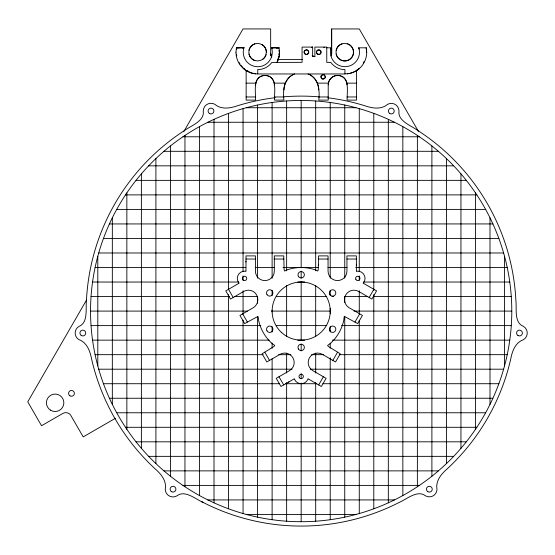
<?xml version="1.0" encoding="UTF-8"?>
<svg xmlns="http://www.w3.org/2000/svg" width="555" height="555" viewBox="0 0 555 555"><rect width="100%" height="100%" fill="white"/><g stroke="black" fill="none" stroke-linecap="round" stroke-linejoin="round"><path stroke-width="0.83" d="M245.983 262.029L245.983 261.211M283.751 259.032L274.309 259.032L274.309 255.897L283.751 255.897L284.132 269.688L284.569 271.048L287.712 269.647A43.574 43.574 0 0 1 314.643 269.647L317.786 271.048L318.23 269.688L318.612 255.89L328.054 255.89L328.054 271.145A9.442 9.442 0 0 0 337.495 280.587A9.442 9.442 0 0 0 346.937 271.145L346.937 255.89L356.379 255.89L356.379 271.36L356.837 271.208A7.264 7.264 0 0 1 363.553 282.828L363.185 283.147L376.581 290.882L371.857 299.062L358.648 291.437A9.442 9.442 0 0 0 345.751 294.892A9.442 9.442 0 0 0 349.213 307.789L362.422 315.413L357.697 323.593L345.564 317.03L344.162 316.732L343.802 320.152A43.574 43.574 0 0 1 330.343 343.476L327.554 345.494L328.511 346.556L340.271 353.785L335.546 361.964L322.337 354.333A9.442 9.442 0 0 0 309.44 357.795A9.442 9.442 0 0 0 312.895 370.691L326.104 378.316L321.387 386.495L307.99 378.76L307.893 379.238A7.264 7.264 0 0 1 294.469 379.238L294.379 378.76L280.976 386.495L276.258 378.316L289.467 370.691A9.442 9.442 0 0 0 292.922 357.795A9.442 9.442 0 0 0 280.025 354.34L266.816 361.964L262.092 353.785L273.851 346.563L274.801 345.494L272.019 343.476A43.574 43.574 0 0 1 258.561 320.152L258.193 316.732L256.798 317.03L244.665 323.593L239.94 315.42L253.149 307.796A9.442 9.442 0 0 0 256.604 294.892A9.442 9.442 0 0 0 243.707 291.437L230.498 299.069L225.781 290.889L239.177 283.154L238.81 282.835A7.264 7.264 0 0 1 245.518 271.208L245.983 271.367L245.983 255.897L255.425 255.897L255.425 271.145A9.442 9.442 0 0 0 264.867 280.587A9.442 9.442 0 0 0 274.309 271.145L274.309 258.366M318.612 265.103L318.612 264.284M356.379 264.284L356.379 265.408M235.972 52.219L236.43 47.765L243.992 47.765L243.555 49.194A14.527 14.527 0 0 0 257.763 66.739A14.527 14.527 0 0 0 271.971 49.194L271.534 47.765L279.096 47.792L279.553 52.219M236.597 49.679L236.735 48.417M278.929 54.661L279.103 53.003M279.075 56.749L279.553 52.135A21.791 21.791 0 0 1 277 62.354M243.18 68.327L246.143 70.492L246.143 100.108L255.584 100.108C255.806 91.963 252.241 75.91 265.026 75.411C277.812 75.91 274.246 91.963 274.468 100.108L283.91 100.108C282.682 90.507 284.042 77.818 294.608 73.961M308.074 73.961C318.639 77.818 319.992 90.507 318.771 100.108L328.213 100.108L328.213 84.853C328.213 79.816 332.577 75.369 337.655 75.411C350.441 75.91 346.875 91.963 347.097 100.108L356.539 100.108L356.539 70.478L359.467 68.362C355.443 71.796 350.254 74.037 344.919 73.843M311.632 47.473L312.361 47.085M277.333 60.884L278.721 56.624M277.666 61.078L279.075 56.666M323.96 47.716L324.162 47.085M326.763 47.279L326.59 47.813L331.189 47.813L330.752 49.152A14.527 14.527 0 0 0 344.96 66.697A14.527 14.527 0 0 0 359.168 49.152L358.731 47.813M330.662 49.152L331.099 47.813M86.663 299.79L27.75 401.827L41.535 425.734L62.923 413.392C65.393 411.928 68.723 412.67 70.492 414.89L83.208 436.903L115.371 418.331M183.837 131.528L243.041 28.929L270.667 28.929L270.66 54.348L271.437 56.534M276.896 62.34L277.666 61.001M363.241 63.055L364.073 61.605M318.667 384.92L323.392 376.748M332.833 360.396L337.551 352.217M354.985 322.025L359.702 313.846M369.144 297.494L373.862 289.315M288.246 382.298L288.954 381.889M236.791 47.848L239.441 47.785M242.542 47.772L243.992 47.772M272.984 47.855L271.534 47.855L279.096 47.792M312.673 47.085L302.066 47.085L302.066 62.34L271.867 62.417A17.434 17.434 0 0 1 259.587 69.507L257.763 69.507L257.763 73.961L344.919 73.961L344.919 69.507L343.094 69.507A17.434 17.434 0 0 1 330.815 62.417L326.763 62.34L326.763 47.085L314.879 47.085L314.879 56.499M366.293 47.813L358.648 47.813L359.085 49.152M312.215 55.771L313.249 55.771L313.249 56.499M312.382 56.527L314.983 56.527M277.403 59.434L302.461 59.434M255.487 73.871L257.763 73.864M246.143 83.132L255.813 83.132M274.239 83.132L285.325 83.132M317.356 83.132L328.442 83.132M346.868 83.132L356.539 83.132M246.143 96.965L255.584 96.965M274.468 96.965L283.91 96.965M318.771 96.965L328.213 96.965M347.097 96.965L356.539 96.965M246.323 107.732L355.991 107.732M207.868 122.26L394.452 122.253M182.928 136.787L419.386 136.78M163.94 151.307L438.388 151.3M148.643 165.841L453.685 165.834M136.024 180.368L466.297 180.354M125.499 194.888L476.828 194.881M116.71 209.415L485.611 209.401M109.418 223.942L492.902 223.929M103.459 238.47L498.869 238.463M98.714 252.99L503.614 252.983M245.983 259.032L255.425 259.032M318.612 259.032L328.054 259.032M346.937 259.032L356.379 259.032M95.099 267.517L245.754 267.51M255.272 267.51L274.323 267.51M282.981 267.51L318.48 267.51M328.005 267.51L347.048 267.51M355.713 267.51L507.228 267.503M92.553 282.044L238.844 282.037M297.702 282.037L304.626 282.037M363.49 282.037L509.774 282.03M91.041 296.571L229.68 296.564M234.876 296.564L257.409 296.564M276.466 296.564L326.728 296.564M331.925 296.564L333.659 296.564M344.919 296.564L367.452 296.564M373.515 296.564L511.287 296.557M90.541 311.091L247.426 311.091M271.693 311.091L330.634 311.091M354.034 311.091L511.786 311.091A210.623 210.623 0 0 0 195.853 128.684A210.623 210.623 0 0 0 195.853 493.492A210.623 210.623 0 0 0 511.786 311.091M91.048 325.625L260.871 325.618M276.473 325.618L326.728 325.618M341.457 325.618L511.287 325.612M92.56 340.153L269.14 340.146M297.702 340.146L304.626 340.146M332.327 340.146L509.774 340.139M95.099 354.673L263.07 354.673M278.652 354.673L290.778 354.673M311.556 354.666L323.676 354.666M339.265 354.666L507.228 354.666M98.721 369.2L292.062 369.193M310.273 369.193L503.614 369.193M103.459 383.72L279.484 383.72M285.561 383.72L316.773 383.72M322.844 383.713L498.869 383.72M109.425 398.254L492.909 398.24M116.716 412.774L485.618 412.767M125.506 427.301L476.828 427.294M136.031 441.829L466.311 441.815M148.65 456.349L453.685 456.349M163.94 470.876L438.394 470.876M182.942 485.403L419.4 485.396M207.882 499.93L394.466 499.923M246.337 514.45L356.005 514.45M271.534 47.772L272.984 47.772M276.085 47.785L278.728 47.792M276.106 47.841L278.735 47.848M242.542 47.855L243.992 47.855L236.43 47.792M319.93 50.158L317.606 50.158L316.447 52.17L316.759 53.335L317.606 54.182L319.93 54.182L320.783 53.335L320.797 51.067M247.051 70.728L248.855 71.526M201.84 501.748L201.743 501.699A214.979 214.979 0 0 0 399.073 502.483C406.697 499.271 417.45 489.517 425.505 495.837A7.673 7.673 0 0 0 437.014 489.191A14.194 14.194 0 0 1 436.778 485.458C437.354 478.611 442.259 473.158 447.212 468.85A214.979 214.979 0 0 0 510.808 358.69C512.182 351.176 515.449 342.407 523.365 339.757A7.763 7.763 0 0 0 523.31 326.278C513.805 322.573 516.906 308.337 515.866 300.186A214.979 214.979 0 0 0 417.964 130.605C411.366 125.61 397.54 121.17 398.989 111.035A7.673 7.673 0 0 0 387.48 104.389A14.194 14.194 0 0 1 384.358 106.463C378.149 109.391 370.969 107.864 364.767 105.734A214.979 214.979 0 0 0 327.894 97.777M203.255 502.483C195.679 499.306 184.905 489.503 176.934 495.879A7.763 7.763 0 0 1 165.237 489.191C166.902 481.005 160.943 473.797 155.123 468.85A214.979 214.979 0 0 1 91.519 358.69C90.264 352.252 87.995 345.272 82.355 341.353A14.194 14.194 0 0 0 78.997 339.695A7.673 7.673 0 0 1 78.997 326.402C88.502 322.587 85.435 308.393 86.462 300.186A214.979 214.979 0 0 1 184.371 130.605C190.906 125.631 204.788 121.198 203.248 111.111A7.763 7.763 0 0 1 214.889 104.319C221.147 109.855 230.374 108.301 237.568 105.734A214.979 214.979 0 0 1 275.238 97.68M243.43 68.092L244.491 68.869M246.143 70.506L251.026 72.885L255.487 73.829A21.791 21.791 0 0 1 235.972 52.121M240.87 65.254L242.868 67.474M418.498 131.528L359.265 28.943L331.654 28.943L331.668 53.62L331.162 55.986A5.814 5.814 0 0 0 331.668 53.62L331.668 28.929M271.166 55.986A5.814 5.814 0 0 1 270.667 53.62L271.77 57.04M239.177 62.597L240.01 64.04M228.494 289.322L233.218 297.501M242.66 313.852L247.377 322.025M264.811 352.217L269.529 360.396M278.971 376.748L283.695 384.927M366.661 52.17L366.203 47.813L366.737 52.17A21.791 21.791 0 0 1 347.243 73.836M278.985 50.207L279.116 51.518M236.541 54.133L236.721 55.791M504.523 256.25L504.523 365.918M489.996 217.796L490.003 404.38M475.469 192.856L475.475 429.32M460.948 173.868L460.948 448.315M446.421 158.57L446.421 463.612M431.894 145.951L431.901 476.225M417.374 135.427L417.374 486.756M402.847 126.637L402.847 495.539M388.32 119.346L388.32 502.83M373.792 113.386L373.792 290.279M373.792 294.615L373.792 508.796M359.265 108.641L359.272 271.638M359.272 275.974L359.272 280.31M359.272 290.716L359.272 314.123M359.272 320.193L359.272 513.542M344.745 105.027L344.745 278.187M344.745 296.37L344.745 302.433M344.745 316.288L344.745 517.156M330.218 102.481L330.218 278.201M330.218 290.314L330.218 295.51M330.218 308.497L330.218 313.686M330.218 326.673L330.218 331.862M330.218 343.115L330.218 348.311M330.218 357.829L330.218 519.702M315.691 100.968L315.691 270.798M315.691 285.527L315.691 336.649M315.691 353.112L315.691 373.043M315.691 382.575L315.691 521.214M312.638 47.085L312.638 55.771M301.164 100.469L301.164 267.753M301.164 271.222L301.164 278.152M301.164 281.621L301.164 340.562M301.164 344.031L301.164 350.961M301.164 373.494L301.164 378.697M301.164 383.033L301.164 521.714M286.637 100.968L286.637 270.798M286.637 285.527L286.637 336.649M286.637 353.112L286.637 373.043M286.637 382.575L286.637 521.214M272.11 102.481L272.11 278.201M272.11 290.314L272.11 295.51M272.11 310.224L272.11 311.959M272.11 326.673L272.11 331.862M272.11 343.115L272.11 348.311M272.11 358.696L272.116 519.702M257.582 105.027L257.582 278.187M257.582 296.37L257.582 303.301M257.582 316.288L257.589 517.156M243.055 108.641L243.062 271.645M243.062 275.974L243.062 280.31M243.062 290.716L243.062 314.123M243.062 320.193L243.062 513.542M228.535 113.386L228.535 289.412M228.535 294.615L228.542 508.796M214.008 119.346L214.008 502.837M199.481 126.637L199.488 495.546M184.954 135.427L184.954 486.756M170.434 145.951L170.434 476.232M155.906 158.57L155.913 463.612M141.379 173.868L141.379 448.315M126.852 192.862L126.859 429.327M112.332 217.803L112.332 404.387M97.805 256.264L97.805 365.925M255.584 84.853A9.442 9.442 0 0 1 265.026 75.411A9.442 9.442 0 0 1 274.468 84.853M328.213 84.853A9.442 9.442 0 0 1 337.655 75.411A9.442 9.442 0 0 1 347.097 84.853M283.91 89.938A17.434 17.434 0 0 1 292.624 74.842M310.058 74.842A17.434 17.434 0 0 1 318.771 89.938M283.577 96.834A214.979 214.979 0 0 1 319.021 96.854M266.109 54.612A8.859 8.859 0 0 1 262.543 59.517M254.849 60.599A8.859 8.859 0 0 1 248.924 54.015M248.924 50.332A8.859 8.859 0 0 1 254.849 43.741M262.022 44.497A8.859 8.859 0 0 1 266.449 52.17M347.486 43.741A8.859 8.859 0 0 1 350.67 58.754A8.859 8.859 0 0 1 336.08 54.015M336.08 50.332A8.859 8.859 0 0 1 342.005 43.741M304.411 51.011L304.098 52.17L305.264 54.182L306.422 54.494L308.434 53.335L308.747 52.17L307.588 50.158L306.422 49.846L304.411 51.011M321.241 75.771L320.95 76.867L322.039 78.748L323.128 79.046L325.015 77.957L325.306 76.867L324.217 74.98L323.128 74.682L321.241 75.771M305.264 54.182A2.324 2.324 0 0 0 308.747 52.17A2.324 2.324 0 0 0 305.264 50.158A2.324 2.324 0 0 0 305.264 54.182M317.606 54.182A2.324 2.324 0 0 0 321.095 52.17A2.324 2.324 0 0 0 317.606 50.158A2.324 2.324 0 0 0 317.606 54.182M322.039 78.754A2.178 2.178 0 0 0 325.306 76.867A2.178 2.178 0 0 0 322.039 74.98A2.178 2.178 0 0 0 322.039 78.754M299.298 377.546A2.178 2.178 0 0 0 303.072 377.546A2.178 2.178 0 0 0 301.185 374.278A2.178 2.178 0 0 0 299.298 377.546M298.417 349.005A3.198 3.198 0 0 0 303.946 349.005A3.198 3.198 0 0 0 301.178 344.211A3.198 3.198 0 0 0 298.417 349.005M329.864 330.842A3.198 3.198 0 0 0 335.4 330.842A3.198 3.198 0 0 0 332.632 326.049A3.198 3.198 0 0 0 329.864 330.842M281.739 332.681A29.054 29.054 0 0 0 329.594 317.134A29.054 29.054 0 0 0 292.201 283.459A29.054 29.054 0 0 0 281.739 332.681M329.864 294.532A3.198 3.198 0 0 0 335.393 294.532A3.198 3.198 0 0 0 332.625 289.738A3.198 3.198 0 0 0 329.864 294.532M242.681 279.498A2.178 2.178 0 0 0 246.455 279.498A2.178 2.178 0 0 0 244.568 276.23A2.178 2.178 0 0 0 242.681 279.498M266.962 330.849A3.198 3.198 0 0 0 272.498 330.849A3.198 3.198 0 0 0 269.73 326.056A3.198 3.198 0 0 0 266.962 330.849M355.901 279.498A2.178 2.178 0 0 0 359.675 279.498A2.178 2.178 0 0 0 357.788 276.23A2.178 2.178 0 0 0 355.901 279.498M298.41 276.376A3.198 3.198 0 0 0 303.946 276.376A3.198 3.198 0 0 0 301.178 271.582A3.198 3.198 0 0 0 298.41 276.376M266.962 294.532A3.198 3.198 0 0 0 272.498 294.532A3.198 3.198 0 0 0 269.73 289.738A3.198 3.198 0 0 0 266.962 294.532M389.686 113.442A2.907 2.907 0 0 0 394.21 111.243A2.907 2.907 0 0 0 390.047 108.419A2.907 2.907 0 0 0 389.686 113.442M209.408 113.449A2.907 2.907 0 0 0 213.897 111.18A2.907 2.907 0 0 0 209.686 108.426A2.907 2.907 0 0 0 209.408 113.449M517.975 335.518A2.907 2.907 0 0 0 522.394 333.104A2.907 2.907 0 0 0 518.092 330.489A2.907 2.907 0 0 0 517.975 335.518M427.829 491.675A2.907 2.907 0 0 0 432.248 489.26A2.907 2.907 0 0 0 427.947 486.638A2.907 2.907 0 0 0 427.829 491.675M171.426 491.633A2.907 2.907 0 0 0 175.9 489.33A2.907 2.907 0 0 0 171.668 486.61A2.907 2.907 0 0 0 171.426 491.633M81.266 335.491A2.907 2.907 0 0 0 85.741 333.18A2.907 2.907 0 0 0 81.509 330.461A2.907 2.907 0 0 0 81.266 335.491M69.888 395.784A2.907 2.907 0 0 0 74.384 393.516A2.907 2.907 0 0 0 70.166 390.762A2.907 2.907 0 0 0 69.888 395.784M50.373 410.083A8.713 8.713 0 0 0 63.839 403.27A8.713 8.713 0 0 0 51.206 395.014A8.713 8.713 0 0 0 50.373 410.083M253.233 59.732A8.713 8.713 0 0 0 266.303 52.184A8.713 8.713 0 0 0 253.233 44.636A8.713 8.713 0 0 0 253.233 59.732M339.722 59.295A8.713 8.713 0 0 0 353.424 52.954A8.713 8.713 0 0 0 341.082 44.261A8.713 8.713 0 0 0 339.722 59.295"/></g></svg>
